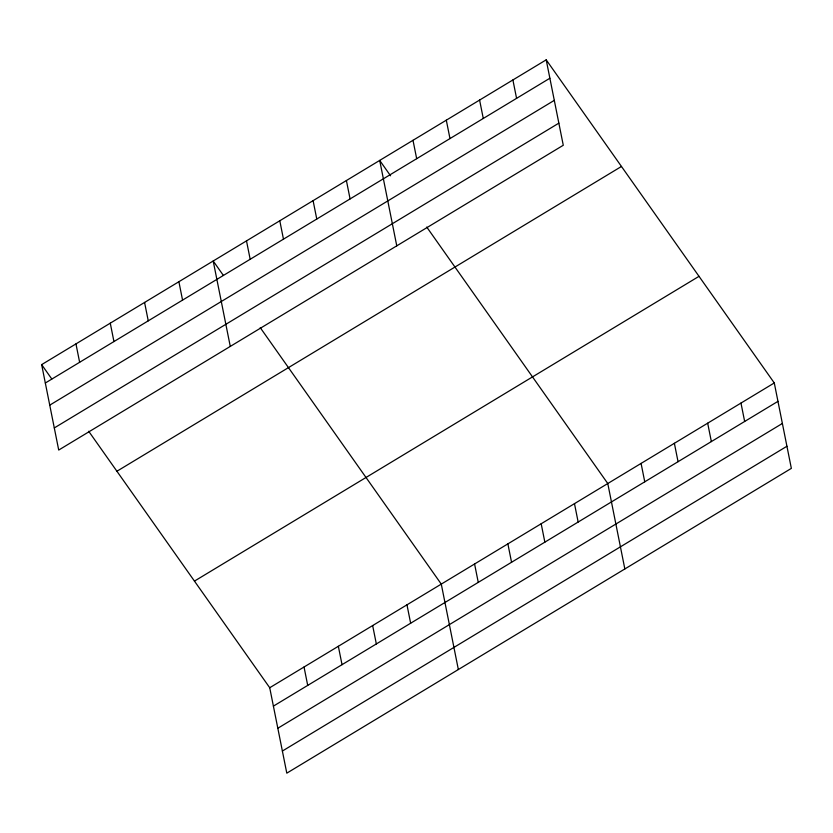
<?xml version="1.0" encoding="UTF-8"?>
<svg xmlns="http://www.w3.org/2000/svg" width="833" height="833" viewBox="0 0 833 833"><rect width="100%" height="100%" fill="white"/><g stroke="black" fill="none" stroke-linecap="round" stroke-linejoin="round"><path stroke-width="1.25" d="M546.198 59.841L563.275 145.265L58.716 450.049L41.65 364.625L546.198 59.841L774.284 382.951L791.35 468.375L286.802 773.159L269.725 687.735L88.694 431.265M45.326 383.013L549.874 78.24M49.751 405.14L554.299 100.356M54.301 427.933L558.849 123.149M116.912 471.249L621.47 166.465M194.464 581.101L699.012 276.327M269.725 687.735L774.284 382.951M273.401 706.124L777.96 401.35M277.826 728.25L782.374 423.466M282.377 751.043L786.925 446.259M390.552 175.794L379.702 160.415L396.768 245.85M426.735 227.055L607.778 483.525L624.844 568.96M223.327 275.348L213.196 261L230.272 346.424M260.24 327.64L441.282 584.11L458.348 669.534M41.65 364.625L51.781 378.973M740.974 403.068L744.66 421.467M707.675 423.185L711.351 441.573M674.376 443.302L678.052 461.69M641.077 463.408L644.752 481.807M512.899 79.958L516.575 98.346M574.478 503.642L578.154 522.041M479.6 100.075L483.275 118.463M541.179 523.759L544.855 542.158M446.301 120.181L449.976 138.58M507.88 543.876L511.556 562.275M413.001 140.298L416.677 158.697M474.581 563.993L478.257 582.392M346.403 180.532L350.079 198.931M406.973 604.831L410.648 623.23M313.093 200.649L316.769 219.048M372.653 625.552L376.339 643.951M279.794 220.766L283.47 239.165M338.344 646.283L342.03 664.682M246.495 240.883L250.171 259.271M304.035 667.004L307.71 685.403M178.887 281.721L182.562 300.119M144.578 302.441L148.253 320.84M110.268 323.173L113.944 341.561M75.959 343.894L79.635 362.293"/></g></svg>
